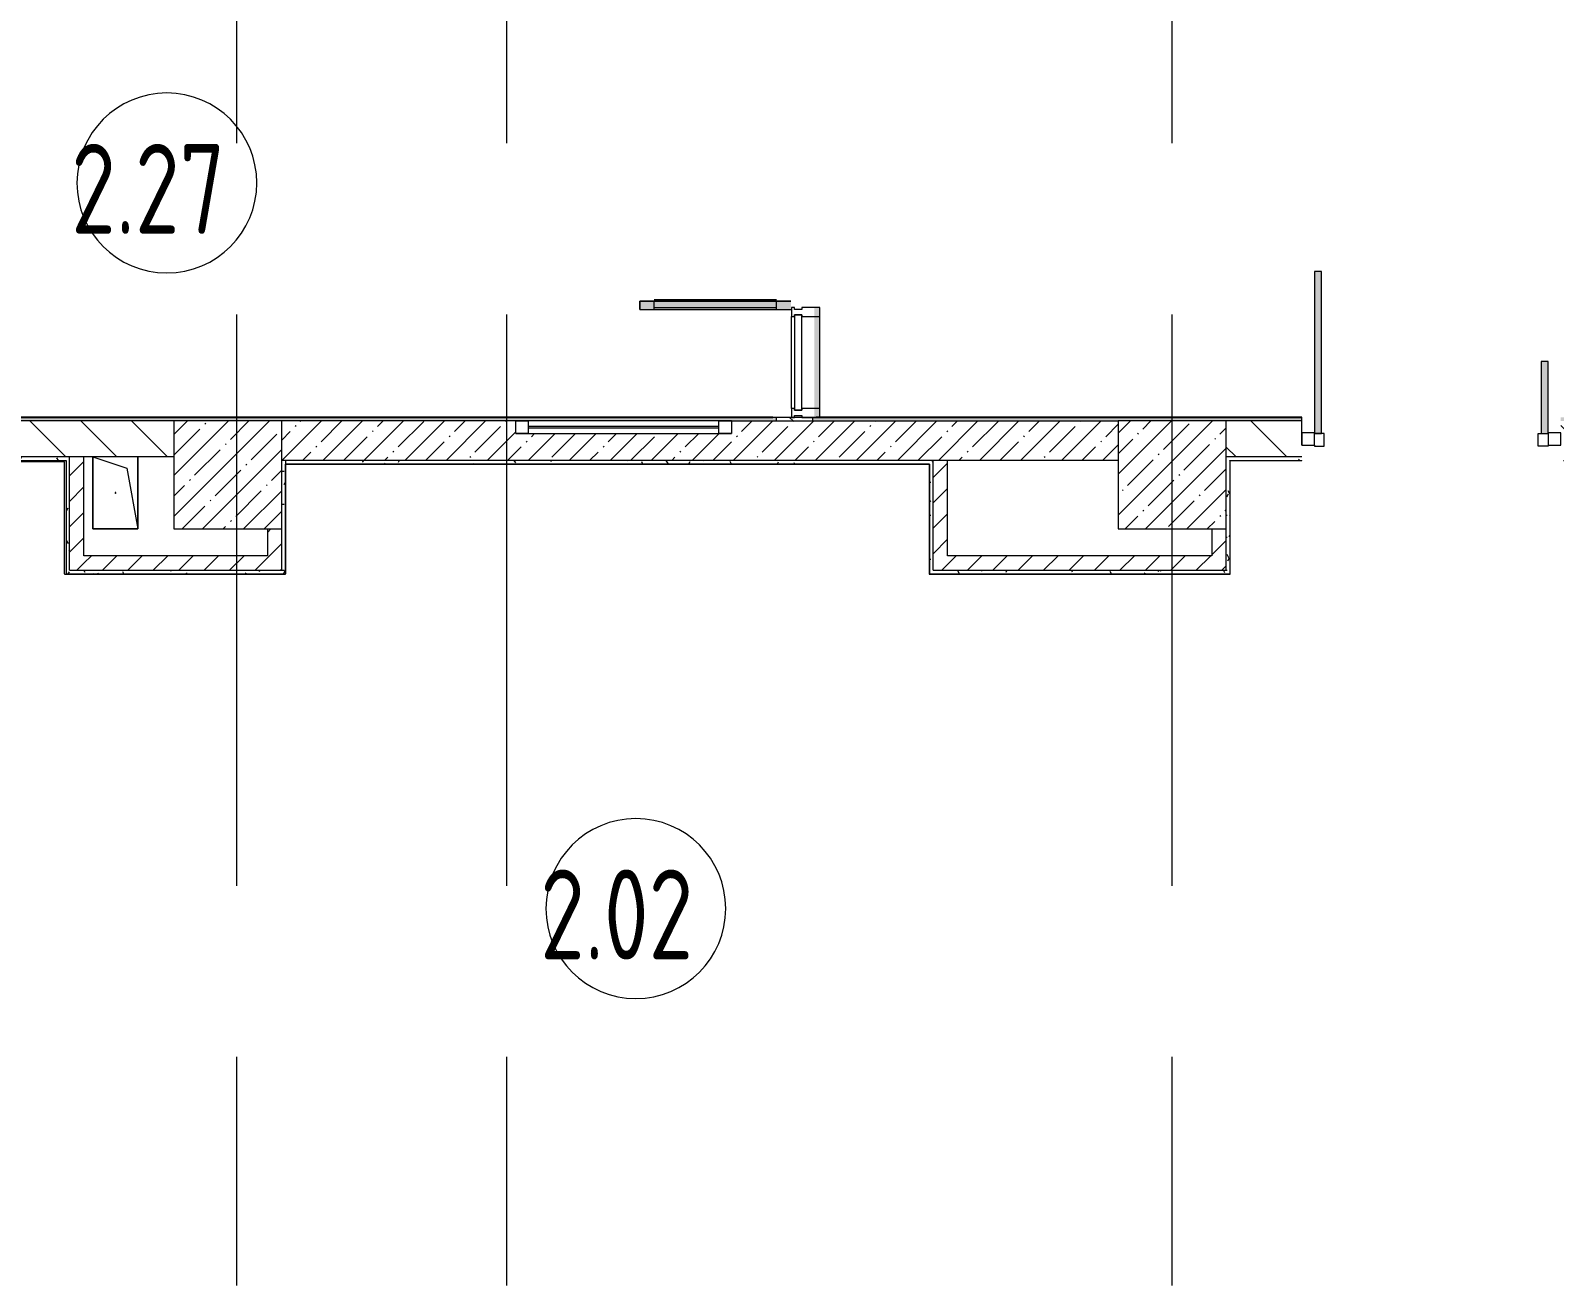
# Model space of a CAD drawing. Header units: millimetres. Extents: x -625 to 415037, y -3642 to 102118.
# Drawn here: x 164635 to 173107, y 3093 to 10070 of the extents above; entities that cross this region are included whole.
import ezdxf

# ---------------------------------------------------------------- set-up
doc = ezdxf.new("R2010")
doc.units = ezdxf.units.MM
doc.linetypes.add('Осевая', pattern=[6350, 1270, -952.5, 3175, -952.5])
for name, color, linetype, lineweight in [('A-AREA-IDEN', 7, 'Continuous', 9), ('A-DETL-GENF', 7, 'Continuous', 9), ('A-GENM', 7, 'Continuous', 9), ('A-GLAZ', 7, 'Continuous', 9), ('A-GLAZ-1', 7, 'Continuous', 5), ('A-GLAZ-CURT', 7, 'Continuous', 9), ('A-GLAZ-CURT-2', 7, 'Continuous', 20), ('A-GLAZ-CWMG', 7, 'Continuous', 9), ('A-GLAZ-CWMG-1', 7, 'Continuous', 20), ('A-WALL', 7, 'Continuous', 5), ('I-WALL', 7, 'Continuous', 5), ('S-COLS', 7, 'Continuous', 9), ('S-COLS-1', 7, 'Continuous', 5), ('Оси-2', 7, 'Осевая', 9)]:
    doc.layers.add(name, color=color, linetype=linetype, lineweight=lineweight)
doc.layers.add('A-AREA-PATT-2', color=7, linetype='Continuous', lineweight=5, true_color=0xcde0ef, transparency=1)
doc.layers.add('A-FLOR-PATT-1', color=7, linetype='Continuous', lineweight=9, true_color=0xeef6ff, transparency=0.5)
for name, color, linetype, lineweight, true_color in [('A-DOOR-1', 7, 'Continuous', 5, 0xc0c0c0), ('A-WALL-1', 9, 'Continuous', 5, 0x808080), ('A-WALL-FNSH-1', 9, 'Continuous', 5, 0x808080)]:
    doc.layers.add(name, color=color, linetype=linetype, lineweight=lineweight, true_color=true_color)
doc.layers.get('A-DOOR-1').off()
doc.styles.add('СПДС', font='ГОСТ тип А.ttf', dxfattribs={"width": 0.9})
pattern_1 = [(135, (148772.12, -0.94), (-141.4214, -141.4214), [])]
pattern_2 = [(45, (148772.12, -0.94), (-70.71068, 70.71068), [])]
pattern_3 = [(0, (148772.123, -0.94), (243.84, 60.96), [20.117, -162.763, 20.117, -162.763, -975.36]), (0, (148772.123, -0.94), (243.84, 60.96), [-365.76, 20.117, -345.643, 20.117, -162.763, -426.72]), (0, (148772.123, -0.94), (243.84, 60.96), [-914.4, 20.117, -101.803, 20.117, -284.683]), (120, (148863.563, 29.54), (-174.71291, 180.69163), [20.117, -162.763, 20.117, -162.763, -975.36]), (120, (148863.563, 29.54), (-174.71291, 180.69163), [-365.76, 20.117, -345.643, 20.117, -162.763, -426.72]), (120, (148863.563, 29.54), (-174.71291, 180.69163), [-914.4, 20.117, -101.803, 20.117, -284.683]), (240, (148894.043, 151.46), (-69.12709, -241.65163), [20.117, -162.763, 20.117, -162.763, -975.36]), (240, (148894.043, 151.46), (-69.12709, -241.65163), [-365.76, 20.117, -345.643, 20.117, -162.763, -426.72]), (240, (148894.043, 151.46), (-69.12709, -241.65163), [-914.4, 20.117, -101.803, 20.117, -284.683])]

# ---------------------------------------------------------------- blocks, each defined once
blk = doc.blocks.new('BSC_Колонна _Прямоугольная - 600х600-V408-Объем проектирования 2 этажа')
at = {"layer": 'S-COLS-1'}
h = blk.add_hatch(dxfattribs=at)
h.set_pattern_fill('FP_155', color=256, style=0, pattern_type=2)
h.set_pattern_definition([(45, (-22210, -7600), (-114.0493, 114.0493), []), (45, (-22095.95, -7600), (-114.0493, 114.0493), [201.613, -40.323, 6.706, -33.617])])
h.paths.add_polyline_path([(300, -300), (300, 300), (-300, 300), (-300, -300)])
for p, q in [((300, 300), (-300, 300)), ((-300, 300), (-300, -300)), ((300, -300), (300, 300)), ((-300, -300), (300, -300))]:
    blk.add_line(p, q, dxfattribs=at)
blk = doc.blocks.new('GM_Отверстие прямоугольное _в плите_ - Отверстие-V419-Объем проектирования 2 этажа')
at = {"layer": 'A-GENM'}
for p, q in [((-200, 125), (200, 125)), ((200, 125), (-200, 125)), ((-137.5, 62.5), (200, 125)), ((200, 125), (200, -125)), ((200, -125), (200, 125)), ((-200, -125), (-137.5, 62.5)), ((200, -125), (-200, -125)), ((-200, -125), (200, -125))]:
    blk.add_line(p, q, dxfattribs=at)
for start, end in [(360, 180), (180, 360)]:
    blk.add_arc((0, 0), 2.5, start, end, dxfattribs=at)
blk = doc.blocks.new('BSC_Колонна _Прямоугольная - 600х600-V426-Объем проектирования 2 этажа')
at = {"layer": 'S-COLS-1'}
h = blk.add_hatch(dxfattribs=at)
h.set_pattern_fill('FP_176', color=256, style=0, pattern_type=2)
h.set_pattern_definition([(45, (-16960, -7600), (-114.0493, 114.0493), []), (45, (-16845.95, -7600), (-114.0493, 114.0493), [201.612, -40.322, 6.706, -33.617])])
h.paths.add_polyline_path([(300, -300), (300, 300), (-300, 300), (-300, -300), (-225, -300)])
for p, q in [((300, 300), (-300, 300)), ((-300, 300), (-300, -300)), ((300, -300), (300, 300)), ((-300, -300), (300, -300))]:
    blk.add_line(p, q, dxfattribs=at)
blk = doc.blocks.new('Прямоугольный импост - 50 x 70 мм-31927764-Объем проектирования 2 этажа')
at = {"layer": 'A-GLAZ-CWMG-1'}
for p, q in [((-70, 35), (0, 35)), ((-70, -35), (-70, 35)), ((0, 35), (0, -35)), ((0, -35), (-70, -35))]:
    blk.add_line(p, q, dxfattribs=at)
blk = doc.blocks.new('Дверь_Витражная_остекление_ - ДВН_ДАО_Главный вход_1200 в свету Д-22 _п_-31928779-Объем проектирования 2 этажа')
at = {"layer": 'A-DETL-GENF'}
for p, q in [((-610, 930), (-650, 930)), ((-650, 930), (-650, 35)), ((-610, 30), (-610, 930)), ((650, 430), (610, 430)), ((610, 430), (610, 30)), ((650, 35), (650, 430)), ((-650, 30), (-610, 30)), ((-595, 30), (-650, 30)), ((-595, -40), (-595, 30)), ((595, -40), (595, 30)), ((595, 30), (650, 30)), ((610, 30), (650, 30)), ((-650, -35), (-650, -40)), ((-650, -40), (-595, -40)), ((650, -40), (595, -40)), ((650, -35), (650, -40))]:
    blk.add_line(p, q, dxfattribs=at)
blk = doc.blocks.new('Прямоугольный импост - 50 x 70 мм-31701779-Объем проектирования 2 этажа')
at = {"layer": 'A-GLAZ-CWMG-1'}
for p, q in [((0, 35), (-70, 35)), ((-70, 35), (-70, -35)), ((0, -35), (0, 35)), ((-70, -35), (0, -35))]:
    blk.add_line(p, q, dxfattribs=at)
blk = doc.blocks.new('Прямоугольный импост - Импост структурный с накладкой - 160мм Темный-30756008-Объем проектирования 2 этажа')
at = {"layer": 'A-GLAZ-CWMG-1'}
for p, q in [((-50, 0), (-50, 17)), ((-50, 17), (0, 17)), ((-40, 0), (-50, 0)), ((-40, -40), (-40, 0)), ((0, 0), (-10, 0)), ((-10, 0), (-10, -40)), ((0, 17), (0, 0)), ((-50, -140), (-50, -40)), ((-50, -40), (-40, -40)), ((-10, -40), (0, -40)), ((0, -40), (0, -140)), ((0, -140), (-50, -140))]:
    blk.add_line(p, q, dxfattribs=at)
blk = doc.blocks.new('Системная панель - Стекло - 40мм-32387061-Объем проектирования 2 этажа')
at = {"layer": 'A-GLAZ-CURT-2'}
for p, q in [((265.2, 40), (-265.2, 40)), ((-265.2, 40), (-265.2, 0)), ((-265.2, 0), (265.2, 0)), ((265.2, 0), (265.2, 40))]:
    blk.add_line(p, q, dxfattribs=at)
blk = doc.blocks.new('Прямоугольный импост - Импост структурный с накладкой - 160мм Темный-32387059-Объем проектирования 2 этажа')
at = {"layer": 'A-GLAZ-CWMG'}
for p, q in [((20093, 7970), (20093, 8480.4)), ((20250, 7970), (20250, 8480.4))]:
    blk.add_line(p, q, dxfattribs=at)
blk = doc.blocks.new('Прямоугольный импост - Импост структурный с накладкой - 160мм Темный-V496-Объем проектирования 2 этажа')
at = {"layer": 'A-GLAZ-CWMG-1'}
for p, q in [((-25, 0), (-25, 17)), ((-25, 17), (25, 17)), ((-15, 0), (-25, 0)), ((-15, -40), (-15, 0)), ((25, 0), (15, 0)), ((15, 0), (15, -40)), ((25, 17), (25, 0)), ((-25, -140), (-25, -40)), ((-25, -40), (-15, -40)), ((15, -40), (25, -40)), ((25, -40), (25, -140)), ((25, -140), (-25, -140))]:
    blk.add_line(p, q, dxfattribs=at)
blk = doc.blocks.new('Дверь_Витражная_остекление_ - ВВ-16 остекление-32390142-Объем проектирования 2 этажа')
at = {"layer": 'A-DETL-GENF'}
for p, q in [((-787.5, -20), (-832.5, -20)), ((-832.5, -845), (-832.5, -20)), ((-787.5, -20), (-832.5, -20)), ((-832.5, -20), (-832.5, -845)), ((-787.5, -845), (-787.5, -20)), ((-787.5, -845), (-787.5, -20)), ((837.5, -860), (837.5, -20)), ((837.5, -20), (837.5, -860)), ((882.5, -860), (882.5, -20)), ((882.5, -860), (882.5, -20)), ((-832.5, -100), (-787.5, -100)), ((-822.5, -765), (-822.5, -100)), ((-778.5, -765), (-778.5, -100)), ((828.5, -780), (828.5, -100)), ((882.5, -100), (837.5, -100)), ((872.5, -780), (872.5, -100)), ((-832.5, -765), (-787.5, -765)), ((-832.5, -845), (-787.5, -845)), ((-832.5, -845), (-787.5, -845)), ((882.5, -780), (837.5, -780)), ((882.5, -860), (837.5, -860)), ((837.5, -860), (882.5, -860))]:
    blk.add_line(p, q, dxfattribs=at)
blk = doc.blocks.new('120_Окно_СКБ_1Ст - 120_Окно_СКБ_1Ст 400х1200 EI30-V509-Объем проектирования 2 этажа')
at = {"layer": 'A-GLAZ'}
for p, q in [((-600, 40), (-600, 110)), ((-600, 110), (-530, 110)), ((-530, 110), (-530, 40)), ((530, 40), (530, 110)), ((530, 110), (600, 110)), ((600, 110), (600, 40)), ((-530, 40), (-600, 40)), ((600, 40), (530, 40))]:
    blk.add_line(p, q, dxfattribs=at)
at = {"layer": 'A-GLAZ-1'}
for p, q in [((600, 110), (-600, 110)), ((-600, 40), (600, 40)), ((530, 80), (-530, 80)), ((530, 70), (-530, 70))]:
    blk.add_line(p, q, dxfattribs=at)
blk = doc.blocks.new('Марка_Помещения - Номер-25198446-Объем проектирования 2 этажа')
at = {"layer": 'A-AREA-IDEN'}
for start, end in [(360, 180), (180, 360)]:
    blk.add_arc((0, 0), 2.5, start, end, dxfattribs=at)

msp = doc.modelspace()

# ---------------------------------------------------------------- hatches: boundary and pattern name
at = {"layer": 'A-AREA-PATT-2'}
h = msp.add_hatch(color=256, dxfattribs=at)
h.paths.add_polyline_path([(187288.1, 7919.6), (187291.6, 7920.1), (187289.5, 7930.1), (187281.6, 7930.1), (187281.6, 7919.6)])
h.paths.add_polyline_path([(169022.1, 7919.6), (169022.1, 8529.5), (168992.1, 8529.5), (168992.1, 7919.6), (169017.1, 7919.6)])
h.paths.add_polyline_path([(187291.1, 7989.1), (187291.6, 7990.2), (187291.6, 8079.1), (187288.1, 8079.1), (187288.1, 8029.1), (187291.1, 8029.1), (187291.1, 7999.1)])
h.paths.add_polyline_path([(187288.1, 10064.1), (187291.6, 10064.1), (187291.1, 10114.1), (187288.1, 10114.1)])
h.paths.add_polyline_path([(169022.1, 10274.5), (169022.1, 10879.1), (169002.6, 10877.1), (169002.6, 10274.5)])
h.paths.add_polyline_path([(187266.6, 10668.1), (187286.6, 10668.1), (187286.6, 10678.6), (187266.6, 10678.6)])
h.paths.add_polyline_path([(181432.1, 13739.1), (181472.1, 13739.1), (181470.2, 13758.6), (181422.1, 13758.6), (181422.1, 13739.1)])
h.paths.add_polyline_path([(180072.1, 13739.1), (180122.1, 13739.1), (180120.2, 13758.6), (180072.1, 13758.6)])
h.paths.add_polyline_path([(182422.1, 18869.1), (182422.1, 18919.1), (182402.6, 18917.1), (182402.6, 18869.1)])
h.paths.add_polyline_path([(182402.6, 20219.1), (182422.1, 20219.1), (182422.1, 20269.1), (182402.6, 20267.1), (182402.6, 20221)])
msp.add_hatch(color=256, dxfattribs=at).paths.add_polyline_path([(164824.1, 7049.1), (164828.1, 7049.1), (164828.1, 7675.1), (163772.1, 7675.1), (163772.1, 7671.1), (164824.1, 7671.1), (164824.1, 7050.9)])
at = {"layer": 'A-FLOR-PATT-1'}
h = msp.add_hatch(color=256, dxfattribs=at)
h.paths.add_polyline_path([(162402, 7899.1), (162442, 7899.1), (162442, 8729.1), (162402, 8729.1), (162402, 7902.8)])
h.paths.add_polyline_path([(173072.1, 7899.1), (173072.1, 8229.1), (173032.1, 8229.1), (173032.1, 7899.1)])
h.paths.add_polyline_path([(163662, 7899.1), (163702, 7899.1), (163702, 8229.1), (163662, 8229.1), (163662, 7919.1)])
h.paths.add_polyline_path([(171772.1, 7899.1), (171812.1, 7899.1), (171812.1, 8729.1), (171772.1, 8729.1), (171772.1, 7919.1)])
h.paths.add_polyline_path([(154167.1, 7914.1), (154167.1, 8314.1), (154127.1, 8314.1), (154127.1, 7914.1)])
h.paths.add_polyline_path([(152912.1, 7914.1), (152912.1, 8809.1), (152872.1, 8809.1), (152872.1, 7914.1), (152902.1, 7914.1)])
h.paths.add_polyline_path([(187288.1, 8029.1), (187288.1, 8074.1), (186295.6, 8074.1), (186295.6, 8029.1), (187286.6, 8029.1)])
h.paths.add_polyline_path([(168782.1, 8519.5), (168862.1, 8519.5), (168862.1, 8564.5), (168022.1, 8564.5), (168022.1, 8519.5), (168398, 8519.5)])
h.paths.add_polyline_path([(186895.7, 10019.1), (187288.1, 10019.1), (187288.1, 10064.1), (186295.6, 10064.1), (186295.6, 10019.1), (186762.1, 10019.1)])
h.paths.add_polyline_path([(168037.1, 10189.5), (168862.1, 10189.5), (168862.1, 10234.5), (168037.1, 10234.5)])
h.paths.add_polyline_path([(180167.1, 12959.1), (180167.1, 13779.1), (180122.1, 13779.1), (180122.1, 12959.1)])
h.paths.add_polyline_path([(181432.1, 13459.1), (181432.1, 13739.1), (181422.1, 13739.1), (181422.1, 13779.1), (181387.1, 13779.1), (181387.1, 13459.1), (181422.1, 13459.1)])
h.paths.add_polyline_path([(182804.8, 18919.1), (183202.1, 18919.1), (183202.1, 18964.1), (182382.1, 18964.1), (182382.1, 18919.1), (182422.1, 18919.1)])
h.paths.add_polyline_path([(182570.3, 20184.1), (182702.1, 20184.1), (182702.1, 20229.1), (182422.1, 20229.1), (182422.1, 20219.1), (182382.1, 20219.1), (182382.1, 20184.1), (182435.2, 20184.1)])
h = msp.add_hatch(color=256, dxfattribs=at)
h.paths.add_polyline_path([(173072.1, 7829.1), (173072.1, 7899.1), (173032.1, 7899.1), (173032.1, 7829.1)])
h.paths.add_polyline_path([(171812.1, 7829.1), (171812.1, 7899.1), (171772.1, 7899.1), (171772.1, 7829.1), (171806.3, 7829.1)])
h.paths.add_polyline_path([(163702, 7829.1), (163702, 7899.1), (163662, 7899.1), (163662, 7829.1)])
h.paths.add_polyline_path([(162402, 7829.1), (162442, 7829.1), (162442, 7899.1), (162402, 7899.1), (162402, 7834.1)])
at = {"layer": 'I-WALL'}
h = msp.add_hatch(dxfattribs=at)
h.set_pattern_fill('FP_23', color=256, style=0, pattern_type=2)
h.set_pattern_definition(pattern_1)
h.paths.add_polyline_path([(168922.1, 7899.1), (168982.1, 7899.1), (168982.1, 7919.1), (168782.1, 7919.1), (168782.1, 7899.1)])
h.paths.add_polyline_path([(168869.5, 10879.1), (168982.1, 10879.1), (168981.9, 10889.1), (168877.4, 10894.3), (168782.1, 10889.1), (168782.1, 10879.1)])
h = msp.add_hatch(dxfattribs=at)
h.set_pattern_fill('FP_191', color=256, style=0, pattern_type=2)
h.set_pattern_definition(pattern_3)
h.paths.add_polyline_path([(159725.2, 7899.1), (162332, 7899.1), (162332, 7919.1), (155302.1, 7919.1), (155302.1, 7899.1), (159432.1, 7899.1)])
h.paths.add_polyline_path([(152502.1, 7899.1), (152802.1, 7899.1), (152802.1, 7919.1), (152057.1, 7919.1), (152057.1, 7907.1), (152112.1, 7907.1), (152112.1, 7899.1), (152497.9, 7899.1)])
h.paths.add_polyline_path([(168532.1, 7899.1), (168782.1, 7899.1), (168782.1, 7919.1), (163772, 7919.1), (163772, 7899.1), (168398, 7899.1)])
h.paths.add_polyline_path([(150223.6, 7899.1), (150602.1, 7900.8), (150602.1, 7907.1), (150657.1, 7907.1), (150657.1, 7919.1), (150042.1, 7919.1), (150042.1, 7899.1)])
h = msp.add_hatch(dxfattribs=at)
h.set_pattern_fill('FP_23', color=256, style=0, pattern_type=2)
h.set_pattern_definition(pattern_1)
h.paths.add_polyline_path([(162332, 7699.1), (162332, 7899.1), (161532.1, 7899.1), (161532.1, 7699.1), (161552.1, 7699.1)])
h.paths.add_polyline_path([(163941.4, 7699.1), (165432.1, 7699.1), (165432.1, 7899.1), (163772, 7899.1), (163772, 7699.1)])
h.paths.add_polyline_path([(160252.1, 7699.1), (160932.1, 7699.1), (160932.1, 7899.1), (160232.1, 7899.1), (160232.1, 7829.1), (159432.1, 7829.1), (159432.1, 7899.1), (157032.1, 7899.1), (157032.1, 7699.1), (160232.1, 7699.1)])
h.paths.add_polyline_path([(156432.1, 7699.1), (156432.1, 7899.1), (155302.1, 7899.1), (155302.1, 7699.1), (156412.1, 7699.1)])
h.paths.add_polyline_path([(152502.1, 7699.1), (152802.1, 7699.1), (152802.1, 7899.1), (152502.1, 7899.1)])
h = msp.add_hatch(dxfattribs=at)
h.set_pattern_fill('FP_1', color=256, style=0, pattern_type=2)
h.set_pattern_definition([(45, (148772.12, -0.94), (-114.0493, 114.0493), []), (45, (148886.17, -0.94), (-114.0493, 114.0493), [201.612, -40.322, 6.706, -33.617])])
h.paths.add_polyline_path([(169843.5, 7679.1), (170682.1, 7679.1), (170682.1, 7899.1), (168532.1, 7899.1), (168532.1, 7829.1), (167332.1, 7829.1), (167332.1, 7899.1), (166032.1, 7899.1), (166032.1, 7679.1), (169732.1, 7679.1)])
h = msp.add_hatch(dxfattribs=at)
h.set_pattern_fill('FP_191', color=256, style=0, pattern_type=2)
h.set_pattern_definition(pattern_3)
h.paths.add_polyline_path([(176691.5, 7899.1), (179702.1, 7899.1), (179702.1, 7919.1), (176232.1, 7919.1), (176232.1, 7907.1), (176262.1, 7905.1), (176262.1, 7899.1), (176686.9, 7899.1)])
h.paths.add_polyline_path([(169732.1, 7899.1), (171702.1, 7899.1), (171702.1, 7919.1), (168982.1, 7919.1), (168982.1, 7899.1), (169652.1, 7899.1)])
h.paths.add_polyline_path([(173802.1, 7899.1), (175102.1, 7899.1), (175102.1, 7907.1), (175132.1, 7909.1), (175132.1, 7919.1), (173142.1, 7919.1), (173142.1, 7899.1), (173602.1, 7899.1)])
h = msp.add_hatch(dxfattribs=at)
h.set_pattern_fill('FP_23', color=256, style=0, pattern_type=2)
h.set_pattern_definition(pattern_1)
h.paths.add_polyline_path([(173142.1, 7699.1), (174332.1, 7699.1), (174332.1, 7899.1), (173142.1, 7899.1), (173142.1, 7772.2)])
h.paths.add_polyline_path([(171702.1, 7699.1), (171702.1, 7899.1), (171282.1, 7899.1), (171282.1, 7699.1), (171302.1, 7699.1)])
h = msp.add_hatch(dxfattribs=at)
h.set_pattern_fill('FP_191', color=256, style=0, pattern_type=2)
h.set_pattern_definition(pattern_3)
h.paths.add_polyline_path([(164832.1, 7679.1), (164852.1, 7679.1), (164852.1, 7699.1), (163772, 7699.1), (163772.1, 7679.1), (164824.1, 7679.1)])
h.paths.add_polyline_path([(161552.1, 7679.1), (162332, 7679.1), (162332, 7699.1), (161552.1, 7699.1)])
h = msp.add_hatch(dxfattribs=at)
h.set_pattern_fill('FP_191', color=256, style=0, pattern_type=2)
h.set_pattern_definition(pattern_3)
h.paths.add_polyline_path([(164842, 7049.1), (164852.1, 7049.1), (164852.1, 7679.1), (164832.1, 7679.1), (164832.1, 7049.1)])
h = msp.add_hatch(dxfattribs=at)
h.set_pattern_fill('FP_22', color=256, style=0, pattern_type=2)
h.set_pattern_definition(pattern_2)
h.paths.add_polyline_path([(164852.1, 7069.1), (164932.1, 7069.1), (164932.1, 7699.1), (164852.1, 7699.1), (164852.1, 7269.1)])
h = msp.add_hatch(dxfattribs=at)
h.set_pattern_fill('FP_191', color=256, style=0, pattern_type=2)
h.set_pattern_definition(pattern_3)
h.paths.add_polyline_path([(166052.1, 7069.1), (166051.2, 7659.1), (166032.1, 7679.1), (166032.1, 7069.1)])
h.paths.add_polyline_path([(166052.1, 7659.1), (166052.1, 7679.1), (166032.1, 7679.1)])
h = msp.add_hatch(dxfattribs=at)
h.set_pattern_fill('FP_191', color=256, style=0, pattern_type=2)
h.set_pattern_definition(pattern_3)
h.paths.add_polyline_path([(168982.1, 7659.1), (169631.1, 7659.1), (169652.1, 7679.1), (166052.1, 7679.1), (166052.1, 7659.1), (168782.1, 7659.1)])
h.paths.add_polyline_path([(169652.1, 7659.1), (169652.1, 7679.1), (169632.1, 7659.1)])
h = msp.add_hatch(dxfattribs=at)
h.set_pattern_fill('FP_191', color=256, style=0, pattern_type=2)
h.set_pattern_definition(pattern_3)
h.paths.add_polyline_path([(169632.1, 7069.1), (169652.1, 7069.1), (169652.1, 7659.1), (169632.1, 7659.1), (169632.1, 7069.3)])
h = msp.add_hatch(dxfattribs=at)
h.set_pattern_fill('FP_22', color=256, style=0, pattern_type=2)
h.set_pattern_definition(pattern_2)
h.paths.add_polyline_path([(169732.1, 7149.1), (169732.1, 7679.1), (169652.1, 7679.1), (169652.1, 7149.1)])
h = msp.add_hatch(dxfattribs=at)
h.set_pattern_fill('FP_191', color=256, style=0, pattern_type=2)
h.set_pattern_definition(pattern_3)
h.paths.add_polyline_path([(171282.8, 7049.1), (171302.1, 7049.1), (171302.1, 7678.1), (171282.1, 7699.1), (171282.1, 7049.1)])
h.paths.add_polyline_path([(171302.1, 7679.1), (171302.1, 7699.1), (171282.1, 7699.1), (171289, 7692.2)])
h = msp.add_hatch(dxfattribs=at)
h.set_pattern_fill('FP_191', color=256, style=0, pattern_type=2)
h.set_pattern_definition(pattern_3)
h.paths.add_polyline_path([(173581.1, 7679.1), (173582.1, 7699.1), (173142.1, 7699.1), (173142.1, 7679.1), (173528.5, 7679.1)])
h.paths.add_polyline_path([(171702.1, 7679.1), (171702.1, 7699.1), (171302.1, 7699.1), (171302.2, 7679.1)])
h = msp.add_hatch(dxfattribs=at)
h.set_pattern_fill('FP_22', color=256, style=0, pattern_type=2)
h.set_pattern_definition(pattern_2)
h.paths.add_polyline_path([(166032.1, 7149.1), (166032.1, 7299.1), (165952.1, 7299.1), (165952.1, 7149.1)])
h = msp.add_hatch(dxfattribs=at)
h.set_pattern_fill('FP_22', color=256, style=0, pattern_type=2)
h.set_pattern_definition(pattern_2)
h.paths.add_polyline_path([(171261.8, 7069.1), (171282.1, 7069.1), (171282.1, 7299.1), (171202.1, 7299.1), (171202.1, 7069.1)])
h = msp.add_hatch(dxfattribs=at)
h.set_pattern_fill('FP_22', color=256, style=0, pattern_type=2)
h.set_pattern_definition(pattern_2)
h.paths.add_polyline_path([(165452.4, 7069.1), (166032.1, 7069.1), (166032.1, 7149.1), (164932.1, 7149.1), (164932.1, 7069.1), (165432.1, 7069.1)])
h = msp.add_hatch(dxfattribs=at)
h.set_pattern_fill('FP_22', color=256, style=0, pattern_type=2)
h.set_pattern_definition(pattern_2)
h.paths.add_polyline_path([(171202.1, 7069.1), (171202.1, 7149.1), (169652.1, 7149.1), (169652.1, 7069.1), (170682.1, 7069.1)])
h = msp.add_hatch(dxfattribs=at)
h.set_pattern_fill('FP_191', color=256, style=0, pattern_type=2)
h.set_pattern_definition(pattern_3)
h.paths.add_polyline_path([(166032.1, 7049.1), (166052.1, 7049.1), (166052.1, 7069.1), (164852.1, 7069.1), (164852.2, 7049.1), (166028.6, 7049.1)])
h = msp.add_hatch(dxfattribs=at)
h.set_pattern_fill('FP_191', color=256, style=0, pattern_type=2)
h.set_pattern_definition(pattern_3)
h.paths.add_polyline_path([(171268.3, 7049.1), (171282.1, 7049.1), (171282.1, 7069.1), (169632.1, 7069.1), (169632.1, 7049.1), (171260.1, 7049.1)])

# ---------------------------------------------------------------- linework, layer by layer
at = {"layer": 'A-WALL'}
for p, q in [((163772, 7919.1), (168762.1, 7919.1)), ((165432.1, 7899.1), (164061.6, 7899.1)), ((167332.1, 7899.1), (166032.1, 7899.1)), ((168532.1, 7899.1), (168782.1, 7899.1)), ((168782.1, 7899.1), (168782.1, 7919.1)), ((168982.1, 7919.1), (168982.1, 7899.1)), ((171702.1, 7899.1), (171282.1, 7899.1)), ((165432.1, 7699.1), (163772, 7699.1)), ((164852.1, 7069.1), (164852.1, 7699.1)), ((170682.1, 7679.1), (166032.1, 7679.1)), ((169632.1, 7659.1), (166052.1, 7659.1)), ((166052.1, 7659.1), (166052.1, 7049.1)), ((166053.1, 7658.1), (166052.1, 7658.1)), ((169631.1, 7658.1), (169631.1, 7659.1)), ((169652.1, 7069.1), (169652.1, 7679.1)), ((171702.1, 7699.1), (171282.1, 7699.1))]:
    msp.add_line(p, q, dxfattribs=at)
at = {"layer": 'A-WALL-1'}
for p, q in [((169003.1, 7919.1), (168762.1, 7919.1)), ((168782.1, 7899.1), (170682.1, 7899.1)), ((171702.1, 7764.1), (171702.1, 7919.1)), ((164932.1, 7149.1), (164932.1, 7699.1)), ((166052.1, 7679.1), (166052.1, 7659.1)), ((169632.1, 7659.1), (169632.1, 7049.1)), ((169732.1, 7149.1), (169732.1, 7679.1)), ((171302.1, 7678.1), (171302.1, 7679.1)), ((171302.1, 7679.1), (171702.1, 7679.1)), ((165952.1, 7299.1), (165952.1, 7149.1)), ((166032.1, 7069.1), (166032.1, 7299.1)), ((171202.1, 7299.1), (171202.1, 7149.1)), ((171282.1, 7069.1), (171282.1, 7299.1)), ((165952.1, 7149.1), (164932.1, 7149.1)), ((171202.1, 7149.1), (169732.1, 7149.1)), ((164832.1, 7049.1), (166052.1, 7049.1)), ((164852.1, 7069.1), (166032.1, 7069.1)), ((169632.1, 7049.1), (171302.1, 7049.1)), ((169652.1, 7069.1), (171282.1, 7069.1))]:
    msp.add_line(p, q, dxfattribs=at)
at = {"layer": 'A-WALL-FNSH-1'}
for p, q in [((168762.1, 7920.1), (163772, 7920.1)), ((168762.1, 7919.1), (168762.1, 7920.1)), ((171702.1, 7920.1), (169003.1, 7920.1)), ((169003.1, 7920.1), (169003.1, 7919.1)), ((169003.1, 7919.1), (171702.1, 7919.1)), ((171702.1, 7919.1), (171702.1, 7920.1)), ((166053.1, 7658.1), (169631.1, 7658.1)), ((166053.1, 7048.1), (166053.1, 7658.1)), ((169631.1, 7658.1), (169631.1, 7048.1)), ((171302.1, 7678.1), (171302.1, 7049.1)), ((171303.1, 7048.1), (171303.1, 7678.1)), ((171702.1, 7678.1), (171702.1, 7679.1)), ((164824.1, 7049.1), (164824.1, 7048.1)), ((164824.1, 7048.1), (166053.1, 7048.1)), ((169631.1, 7048.1), (171303.1, 7048.1))]:
    msp.add_line(p, q, dxfattribs=at)
at = {"layer": 'I-WALL'}
for p, q in [((163772.1, 7679.1), (164832.1, 7679.1)), ((164824.1, 7671.1), (163772.1, 7671.1)), ((164824.1, 7049.1), (164824.1, 7671.1)), ((164832.1, 7679.1), (164832.1, 7049.1)), ((164831.1, 7049.1), (164832.1, 7049.1))]:
    msp.add_line(p, q, dxfattribs=at)
at = {"layer": 'Оси-2'}
for p, q in [((165782.1, 3093.7), (165782.1, 22398.1)), ((165782.1, 3092.8), (165782.1, 22397.1)), ((167282.1, 3093.7), (167282.1, 22398.1)), ((167282.1, 3092.8), (167282.1, 22397.1)), ((170982.1, 3093.7), (170982.1, 22398.1)), ((170982.1, 3092.8), (170982.1, 22397.1))]:
    msp.add_line(p, q, dxfattribs=at)

# ---------------------------------------------------------------- block references
at = {"layer": 'A-AREA-IDEN', "xscale": 199.9999999999999, "yscale": 199.9999999999999, "zscale": 199.9999999999999}
for p in [(165392.8, 9222.4), (167999.9, 5188.7)]:
    msp.add_blockref('Марка_Помещения - Номер-25198446-Объем проектирования 2 этажа', p, dxfattribs=at)
at = {"layer": 'A-DOOR-1', "rotation": 269.9999999999998}
msp.add_blockref('Дверь_Витражная_остекление_ - ВВ-16 остекление-32390142-Объем проектирования 2 этажа', (168882.1, 9402), dxfattribs=at)
at = {"layer": 'A-DOOR-1'}
msp.add_blockref('Дверь_Витражная_остекление_ - ДВН_ДАО_Главный вход_1200 в свету Д-22 _п_-31928779-Объем проектирования 2 этажа', (172422.1, 7799.1), dxfattribs=at)
at = {"layer": 'A-GENM', "rotation": 270.0000000000002}
msp.add_blockref('GM_Отверстие прямоугольное _в плите_ - Отверстие-V419-Объем проектирования 2 этажа', (165107.1, 7499.1), dxfattribs=at)
at = {"layer": 'A-GLAZ', "color": 3}
msp.add_blockref('120_Окно_СКБ_1Ст - 120_Окно_СКБ_1Ст 400х1200 EI30-V509-Объем проектирования 2 этажа', (167932.1, 7789.1), dxfattribs=at)
at = {"layer": 'A-GLAZ-CURT', "rotation": 269.9999999999997}
msp.add_blockref('Системная панель - Стекло - 40мм-32387061-Объем проектирования 2 этажа', (168882.1, 8224.3), dxfattribs=at)
at = {"layer": 'A-GLAZ-CWMG', "extrusion": (0, 0, -1)}
for name, p, rotation in [('Прямоугольный импост - Импост структурный с накладкой - 160мм Темный-V496-Объем проектирования 2 этажа', (-168882.1, 8504.5), 270.0000000000002), ('Прямоугольный импост - Импост структурный с накладкой - 160мм Темный-30756008-Объем проектирования 2 этажа', (-168882.1, 7919.1), 270.0000000000002), ('Прямоугольный импост - 50 x 70 мм-31927764-Объем проектирования 2 этажа', (-173142.1, 7799.1), 180)]:
    msp.add_blockref(name, p, dxfattribs=dict(at, rotation=rotation))
at = {"layer": 'A-GLAZ-CWMG'}
msp.add_blockref('Прямоугольный импост - Импост структурный с накладкой - 160мм Темный-32387059-Объем проектирования 2 этажа', (148772.1, -0.9), dxfattribs=at)
at = {"layer": 'A-GLAZ-CWMG', "rotation": 180}
msp.add_blockref('Прямоугольный импост - 50 x 70 мм-31701779-Объем проектирования 2 этажа', (171702.1, 7799.1), dxfattribs=at)
at = {"layer": 'S-COLS'}
for name, p in [('BSC_Колонна _Прямоугольная - 600х600-V426-Объем проектирования 2 этажа', (165732.1, 7599.1)), ('BSC_Колонна _Прямоугольная - 600х600-V408-Объем проектирования 2 этажа', (170982.1, 7599.1))]:
    msp.add_blockref(name, p, dxfattribs=at)

# ---------------------------------------------------------------- texts
at = {"layer": 'A-AREA-IDEN', "char_height": 500, "width": 1327.594, "attachment_point": 1, "style": 'СПДС'}
for s, insert in [('2.27', (164861.3, 9439.5)), ('2.02', (167468.4, 5405.8))]:
    msp.add_mtext(s, dxfattribs=dict(at, insert=insert))

doc.saveas('drawing.dxf')
